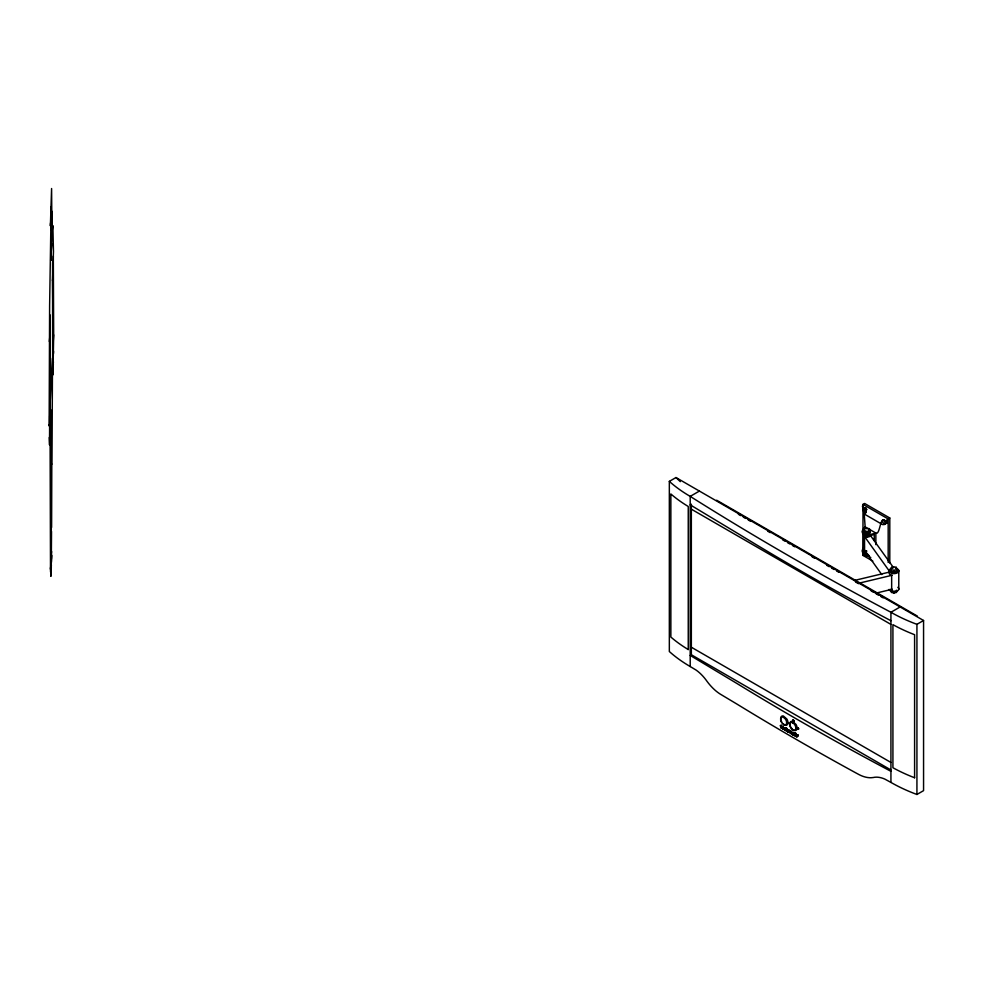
<?xml version="1.0" encoding="UTF-8"?>
<svg xmlns="http://www.w3.org/2000/svg" width="983" height="983" viewBox="0 0 983 983"><rect width="100%" height="100%" fill="white"/><g stroke="black" fill="none" stroke-linecap="round" stroke-linejoin="round"><path stroke-width="1.47" d="M52.566 262.535L52.64 356.829L49.936 406.778L50.133 314.929M53.315 256.108L53.672 335.019L52.935 374.928L53.107 343.583M50.563 571.295L51.251 547.224L50.883 576.345L51.251 550.075L51.423 558.786M53.524 353.425L53.537 351.091M50.108 333.679L49.592 445.004L49.629 444.267M51.952 464.025L52.517 358.254M51.288 410.157L51.288 568.076M51.485 227.11L51.681 211.026L51.313 230.12L51.165 206.835L49.617 305.688L49.15 426.008L49.224 424.693M50.686 259.868L50.735 260.655L51.964 234.925L51.595 188.527L50.391 225.869L50.563 222.895M51.583 527.478L51.78 464.16M50.588 572.155L51.3 555.321L51.349 557.349M51.374 565.36L51.214 566.515L51.325 559.216M51.337 240.884L50.735 259.34M53.315 364.017L52.984 373.343M53.328 363.083L53.377 361.769M50.575 567.461L50.502 569.366L49.998 405.303M863.332 551.954L863.516 554.695L865.949 555.862M51.792 243.489L50.723 260.409M51.399 562.337L51.78 555.162M52.541 280.61L53.463 251.378L52.861 225.611L51.89 233.094M51.485 553.355L51.595 551.402M50.133 333.274L49.347 341.519M53.586 334.785L53.082 344.345L52.578 279.823M792.052 733.76C790.688 730.025 790.246 734.78 792.384 733.416C791.229 729.791 788.931 734.596 792.249 733.81M781.325 727.764L780.699 725.503L782.64 727.248L781.006 726.867L781.325 726.277L782.321 727.555L781.006 727.285C780.748 728.722 782.357 726.646 781.006 726.462M797.95 735.37L796.832 736.206L795.739 734.94L795.026 735.309L796.463 736.82L797.975 735.923M790.443 732.556C788.28 728.698 786.978 733.085 790.381 731.991M790.099 732.827C786.117 729.484 787.592 728.17 787.629 731.77M783.414 724.078L784.348 724.754A4.337 2.507 60 0 0 786.584 723.623L786.584 721.792A4.337 2.507 60 0 0 784.422 718.032L782.837 717.111A4.337 2.507 60 0 0 780.662 718.364L780.662 720.207A4.337 2.507 60 0 0 782.837 723.955L785.282 725.159A5.112 2.949 60 0 0 787.838 723.672L787.948 722.677A5.112 2.949 60 0 0 786.904 719.101L783.414 716.005A5.112 2.949 60 0 0 780.846 719.642M787.838 723.672L787.961 722.665M784.557 728.833L783.488 727.518L782.517 727.801C784.274 728.305 781.141 728.747 784.606 729.669M783.869 729.14L783.119 727.924M787.592 731.549C784.446 730.209 789.632 730.688 787.027 730.406L787.494 730.197M790.91 732.79L791.696 733.269L791.266 732.544M781.485 727.137L781.89 726.646L780.379 725.687L781.006 727.948M783.414 727.961C781.239 725.945 786.339 730.639 783.672 729.275M786.437 730.074L787.076 729.656M785.478 729.263L785.11 730.308L784.852 728.329L786.24 729.214L786.449 730.738L785.675 729.312M793.65 734.879L793.244 733.736L792.863 734.78L793.011 733.92L794.215 735.21L793.33 735.063M797.999 735.775C797.262 738.638 794.239 734.043 796.832 736.206M783.07 728.722L783.979 728.612L783.205 728.882M788.661 731.561C790.983 732.568 787.715 731.18 789.865 730.283M789.472 732.446L788.231 732.114M863.443 508.604L863.91 513.519L865.065 513.335A3.354 2.642 -84.9 0 0 865.9 511.32C866.465 507.388 860.739 509.575 862.988 504.402L864.622 503.456L889.799 518.004L889.799 563.013M787.027 730.406L787.875 731.045M864.671 508.948L866.306 511.774L865.826 512.831L864.671 512.708L863.049 509.894L863.516 508.838L865.9 508.248L863.516 508.838M864.745 508.125L863.049 509.894M863.516 551.684L863.516 554.351L865.826 555.678M882.427 521.076L882.906 520.032L884.061 520.142L885.695 522.968L885.216 524.025L882.906 522.686L882.427 521.076L883.656 520.376M889.357 572.106L889.148 572.561A4.866 2.802 0 0 0 891.003 575.153L891.655 575.362L891.655 589.37L891.003 589.149M863.565 529.96L864.548 528.608L869.255 528.608L870.225 529.96L869.255 533.413A3.33 1.917 0 0 1 864.548 533.413L863.565 529.96L864.548 531.324L864.548 555.788L869.255 555.788M863.565 532.049L864.548 528.608M870.225 532.049L869.255 530.697A3.33 1.917 0 0 1 869.255 533.413L870.225 529.96M869.255 536.546L870.225 535.194L893.645 567.842M863.565 551.291L864.548 549.927A3.33 1.917 0 0 0 863.824 552.028A3.33 1.917 0 0 0 866.895 553.208L864.548 552.643L863.565 551.291L863.565 534.617M864.548 555.788L863.565 554.424L864.548 553.06M872.818 561.096L862.988 555.42L863.516 554.695M890.623 568.715L891.606 567.351L893.952 566.798L896.312 567.351L897.282 570.386L896.312 571.75L893.952 572.315L891.606 571.75L890.623 568.715L891.606 572.167L893.952 572.733L896.312 572.167L897.282 568.715M890.623 591.09L891.606 592.442L893.952 593.007L896.312 592.442L897.282 591.09M865.163 526.888L862.89 529.739A6.045 3.49 0 0 0 864.106 533.671A6.045 3.49 0 0 0 870.901 534.371L875.853 533.056C880.129 535.723 880.227 514.097 885.204 521.088C888.521 523.374 883.312 526.028 881.309 523.89L864.204 513.986L865.163 526.888L875.853 533.056L875.853 544.643M862.89 530.783L864.426 528.854M864.426 547.039L862.89 548.969A6.045 3.49 0 0 0 864.106 552.901L865.04 553.343A6.045 3.49 0 0 0 867.313 553.871M862.89 550.025L864.401 548.121M797.016 736.586C794.571 735.075 798.835 735.481 795.161 734.915M787.53 731.254L786.978 730.922L787.899 731.377M781.89 726.965L781.325 726.277M885.204 521.088L889.799 518.004M797.594 734.768L795.652 735.8L796.844 736.439M669.337 481.375L675.972 477.541L923.565 620.494L923.565 790.639L916.93 794.473A156.088 90.117 0 0 1 890.93 782.419L884.811 779.089A32.574 19.525 58 0 0 873.199 777.528L871.036 777.737A37.944 22.597 58.4 0 1 859.167 774.678L856.426 773.203A2905.379 1677.403 0 0 1 737.189 704.233L720.355 694.158A37.919 21.503 60.9 0 1 715.685 690.742L714.543 689.734A37.932 21.343 61.2 0 1 707.072 681.403A32.55 18.308 61.2 0 0 696.161 670.123L690.201 666.523A156.088 90.117 0 0 1 669.337 651.52L669.337 481.375A156.088 90.117 0 0 0 690.201 496.378A3258.264 1881.143 0 0 0 890.93 612.274A156.088 90.117 0 0 0 916.93 624.328L923.565 620.494M699.405 491.07L690.201 496.378L690.201 666.523M863.516 511.492L864.745 510.791M865.826 510.165L867.055 509.464M864.671 512.708L865.9 512.008M885.216 521.359L886.433 520.646M884.061 523.902L885.278 523.202M885.695 522.968L886.912 522.256M890.758 769.873L691.344 654.752L690.201 655.415L737.189 683.64A2975.934 1718.137 0 0 0 890.93 771.311M900.133 606.966L890.93 612.274L890.93 782.419M780.379 725.687L781.522 725.024M781.485 726.744L782.222 726.425M781.632 727.027L782.345 726.548M782.136 726.867L783.291 726.204M782.222 727.002L783.365 726.339M781.903 727.764L782.64 727.248M782.136 727.764L783.046 727.371M782.652 728.87L785.11 727.567M782.886 729.067L783.672 728.514M784.065 728.366L785.22 727.703M784.151 728.501L785.294 727.838M784.201 728.649L785.687 727.85L786.891 728.526M786.253 728.182L784.532 728.514L785.11 730.308M786.621 728.366L785.22 728.981L786.142 730.91L785.171 729.447M785.601 729.103L786.756 728.44M785.368 729.484L787.002 728.624M785.528 729.644L787.088 728.722M785.564 729.742L787.162 728.833M786.117 729.767L787.26 729.103M786.142 729.927L787.285 729.263M786.584 731.143L788.182 730.32M786.683 731.241L789.14 729.964L788.071 730.774M787.186 731.18L787.899 730.897M788.231 732.077L790.197 730.787L789.017 731.549M788.784 731.954L790.172 731.487M789.226 731.733L790.049 731.364M789.963 731.782L791.106 731.119M790.062 732.028L791.18 731.241M790.086 732.458L790.824 731.942M790.418 733.109L791.487 732.581M790.516 733.281L791.696 732.79M791.057 733.318L792.986 732.224M791.18 733.416L793.097 732.396M792.015 733.232L793.158 732.568M792.863 734.78L792.286 732.986L794.215 734.387M792.863 733.465L793.539 733.33M792.876 733.969L794.51 732.913M792.286 734.461L793.17 734.608M793.121 733.957L794.755 733.097M793.318 734.227L795.898 733.306L793.895 734.399L793.895 735.382M793.895 734.399L794.915 733.318M793.871 734.252L795.014 733.588M795.898 733.674L794.215 733.982L795.898 733.797L795.37 732.937M794.215 735.567L794.792 735.898L794.534 733.797M795.677 735.468L796.869 734.78M795.161 735.849L797.102 734.817M795.812 736.083L797.717 734.903M795.935 736.169L797.827 735.051M796.144 736.218L797.901 735.21M864.548 531.324L869.255 531.324M891.606 570.079L896.312 570.079M854.239 580.498L889.947 571.959L864.548 536.546A3.33 1.917 0 0 0 868.173 536.964A3.33 1.917 0 0 0 870.225 535.194M859.068 583.177L892.281 575.215M875.361 593.277L892.281 589.222M793.281 733.281L792.605 732.814L792.605 734.276M789.779 725.073L789.902 723.857A5.112 2.949 60 0 1 792.581 721.375L796.07 724.471A5.112 2.949 60 0 1 794.448 730.516L792.409 729.607M864.548 536.546L866.895 537.111L866.895 535.022M881.776 574.576L864.548 550.554L866.895 551.119A3.33 1.917 0 0 1 866.035 551.058M866.895 554.67L864.548 554.117L863.565 552.753L863.565 554.424M793.097 733.465L793.822 734.104M868.149 556.009L870.778 557.533M716.632 500.212L917.36 616.095M738.368 514.256L740.69 515.596M743.283 517.095L745.605 518.434M748.198 519.933L750.52 521.273M767.858 531.275L770.168 532.614M782.603 539.79L784.913 541.129M787.506 542.628L789.828 543.968M792.421 545.467L794.743 546.806M812.081 556.82L814.403 558.147M826.826 565.323L829.148 566.663M831.741 568.162L834.063 569.501M836.656 571L838.978 572.339M855.615 582.071L858.626 583.693M871.11 590.894L873.469 592.258M876.062 593.757L878.323 595.059M880.879 596.534L883.201 597.873M691.344 509.182L890.77 624.316M691.344 647.232L890.77 762.366M690.201 504.844L739.093 534.248A2937.474 1695.933 0 0 0 890.93 620.728M51.276 561.514L51.509 531.41M864.401 553.896L863.996 552.655M675.972 477.541L680.297 481.645M792.581 729.435L790.959 727.42A5.112 2.949 60 0 1 790.025 725.012M781.854 722.149L781.792 722.063A5.112 2.949 60 0 1 781.215 720.858M51.644 222.748L51.767 223.927M49.691 415.932L49.642 444.402L49.31 437.46M916.93 624.328L916.93 794.473M898.781 570.459L898.781 589.382M896.312 567.351L896.312 569.034M896.312 590.353L896.312 592.442M893.952 570.644L893.952 572.733A3.33 1.917 0 0 1 891.077 569.845M893.952 591.336L893.952 593.007M891.606 567.351L891.606 569.034M891.606 592.442L891.606 590.353A3.33 1.917 0 0 0 892.294 590.66M888.177 562.46L888.177 518.938L862.988 504.402L862.988 529.911M874.243 540.589L874.243 534.531L870.901 535.416A6.045 3.49 0 0 1 865.052 535.157L864.106 534.715A6.045 3.49 0 0 1 862.496 531.459M866.895 531.889L866.895 533.978L864.548 533.413A3.33 1.917 0 0 1 864.548 530.697M866.895 554.252L866.895 556.353M862.988 532.909L862.988 549.423M862.988 552.421L862.988 555.42M691.344 504.181L691.344 654.752M895.82 568.235A4.866 2.802 0 0 1 897.823 572.536A4.866 2.802 0 0 1 890.106 572.536A4.866 2.802 0 0 1 892.109 568.235M897.823 587.306A4.866 2.802 0 0 1 895.82 591.606A4.866 2.802 0 0 1 889.148 589.382M865.237 534.764A3.33 1.917 0 0 1 864.008 534.064M867.756 554.609A3.33 1.917 0 0 1 863.565 552.753M868.53 554.965A6.045 3.49 0 0 1 862.496 550.689M867.756 554.191A3.33 1.917 0 0 1 865.237 553.994M864.548 553.699A3.33 1.917 0 0 1 863.676 552.827M865.237 550.861A3.33 1.917 0 0 1 864.548 550.554M896.84 569.845A3.33 1.917 0 0 1 893.952 572.733M896.84 569.427A3.33 1.917 0 0 1 893.952 572.315A3.33 1.917 0 0 1 891.077 569.427M896.84 590.378A3.33 1.917 0 0 1 896.312 590.771M894.813 591.274A3.33 1.917 0 0 1 893.092 591.274M892.294 591.078A3.33 1.917 0 0 1 891.077 590.378M887.035 521.789A2.556 1.474 60 0 1 886.85 523.263M865.581 511.996A2.544 1.462 60 0 1 865.138 511.578M864.094 509.28A2.544 1.462 60 0 1 864.499 507.99L864.843 507.83A2.544 1.462 60 0 1 865.716 507.953M795.837 728.292L797.127 728.034L795.812 727.641L795.837 728.292M789.84 723.734L789.84 725.565A4.337 2.507 60 0 0 792.003 729.325L793.588 730.246A4.337 2.507 60 0 0 795.763 728.993L795.763 727.15A4.337 2.507 60 0 0 793.588 723.402L792.003 722.48A4.337 2.507 60 0 0 789.84 723.734M793.514 721.768L793.195 723.107L792.409 722.652L793.514 721.768M864.548 530.279L863.565 531.631L864.548 532.995L866.895 533.56L869.255 532.995L870.225 531.631L869.255 530.279A3.33 1.917 0 0 1 869.255 532.995A3.33 1.917 0 0 1 864.548 532.995A3.33 1.917 0 0 1 864.548 530.279M793.539 721.252L793.404 719.851L793.539 721.252M794.055 720.809L792.912 720.134L794.055 720.809M798.208 727.985L798.208 729.325L798.208 727.985M798.712 728.845L797.557 728.182L798.712 728.845M914.595 777.762L914.595 634.699A156.088 90.117 0 0 1 892.92 624.647L892.92 767.723A156.088 90.117 0 0 0 914.595 777.762M688.247 649.554L688.247 506.478A156.088 90.117 0 0 1 670.861 493.97L670.861 637.045A156.088 90.117 0 0 0 688.247 649.554"/></g></svg>
